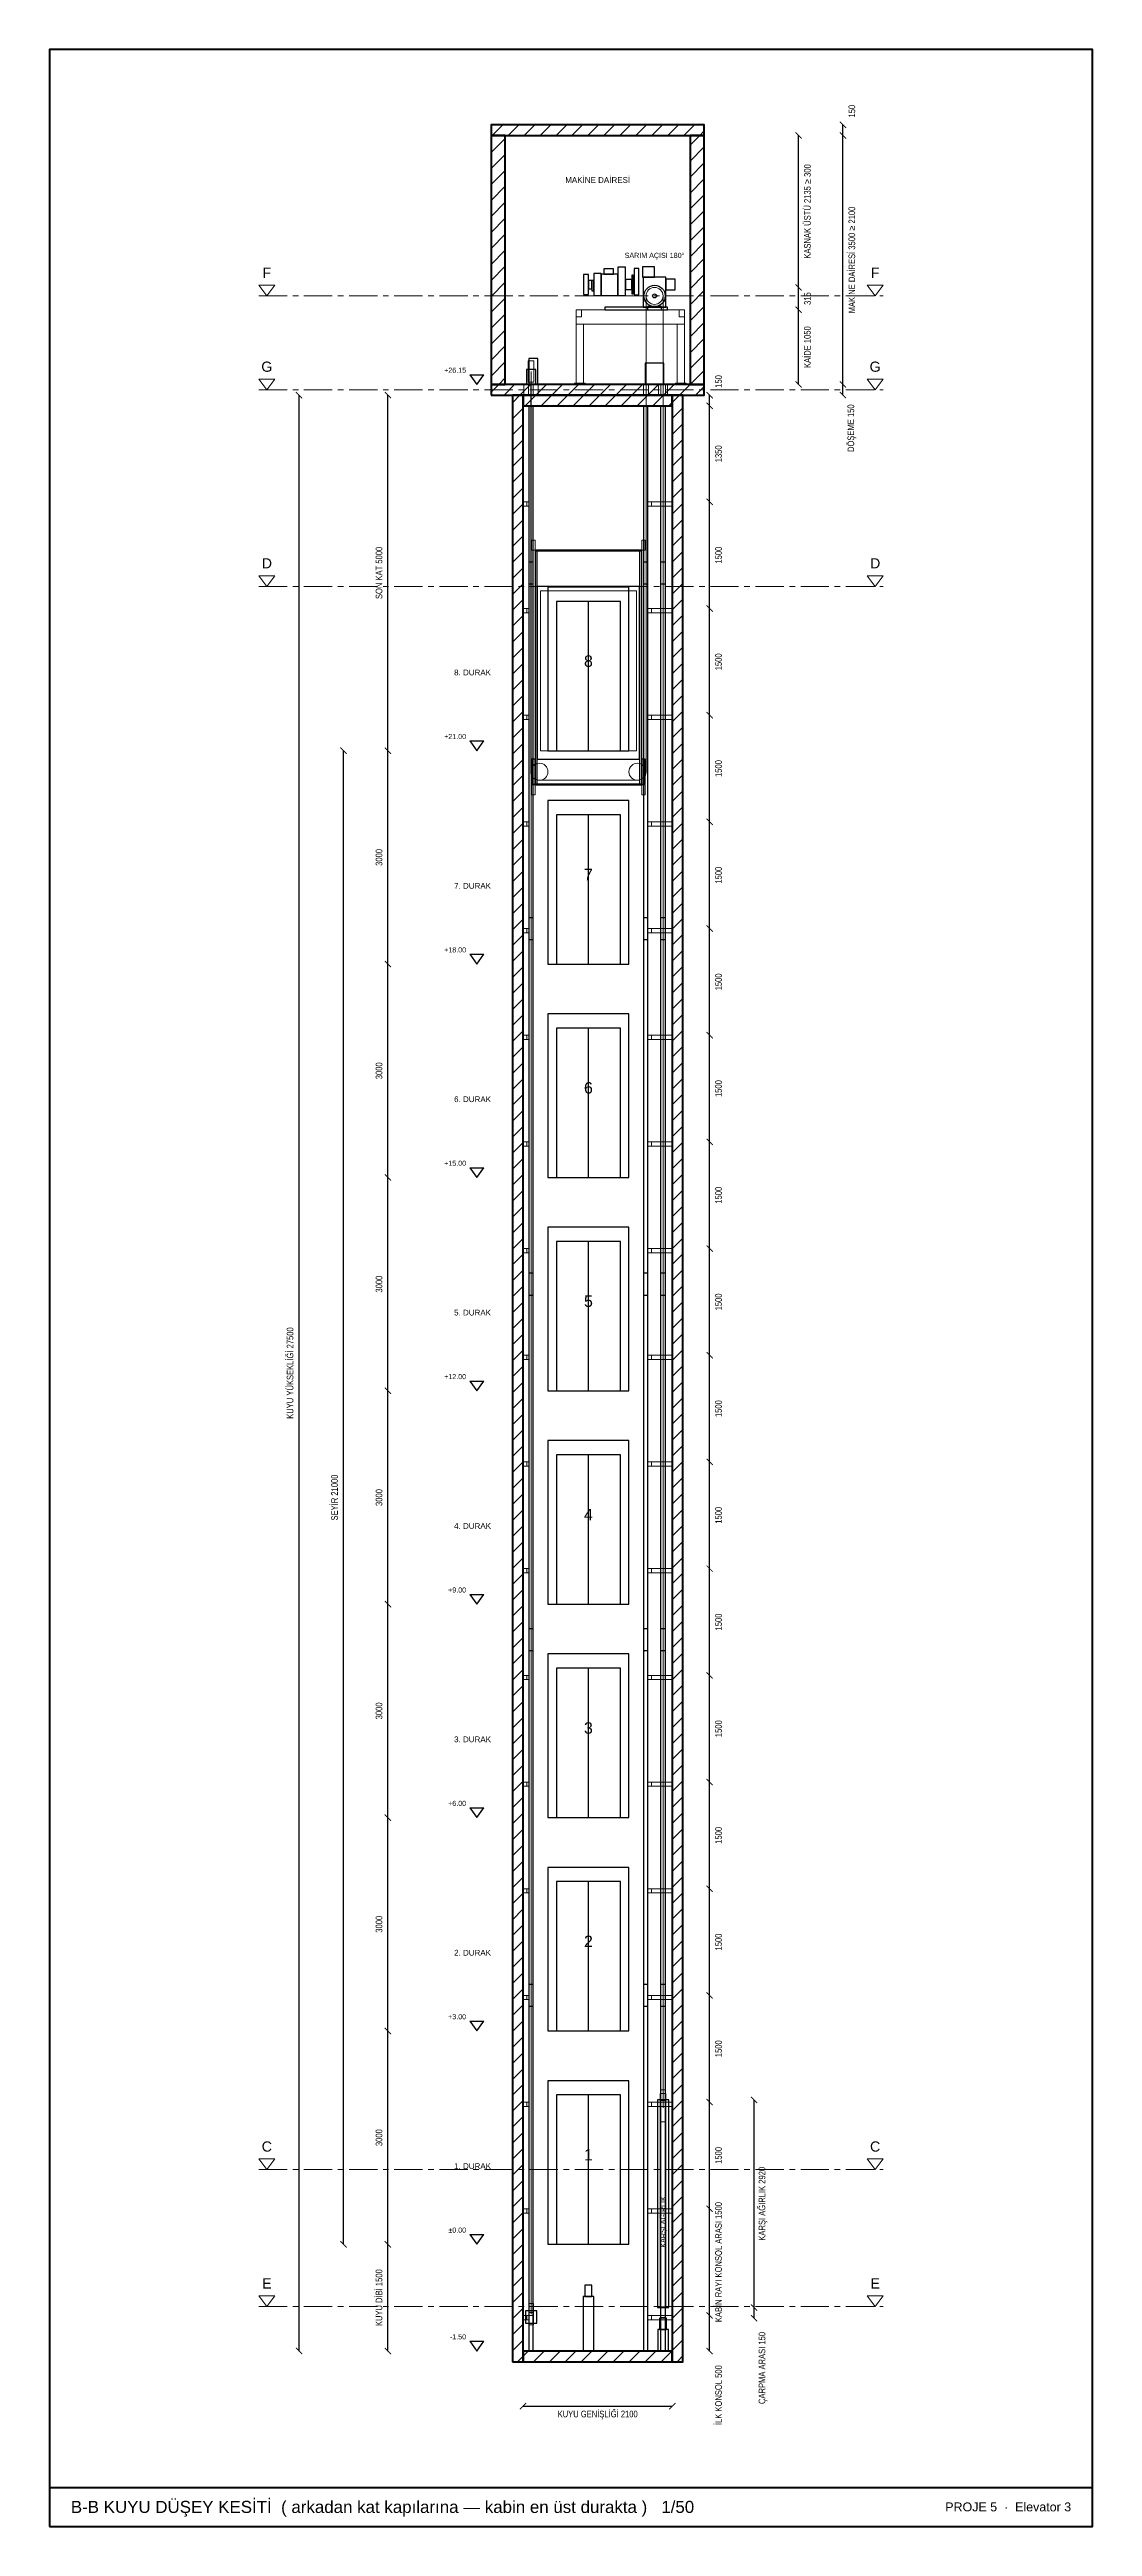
# Model space of a CAD drawing. Header units: millimetres. Extents: x -6659 to 8009, y -3967 to 30859.
import ezdxf
from ezdxf.enums import TextEntityAlignment as Align

# ---------------------------------------------------------------- set-up
doc = ezdxf.new("R2010")
doc.units = ezdxf.units.MM
doc.linetypes.add('CENTER', pattern=[5.08, 3.175, -0.635, 0.635, -0.635])
doc.linetypes.add('DASHED', pattern=[1.524, 1.27, -0.254])
for name, color, linetype, lineweight in [('AGIRLIK', 30, 'Continuous', 30), ('BAGLANTI', 8, 'Continuous', 25), ('CERCEVE', 7, 'Continuous', 40), ('GIZLI', 8, 'DASHED', 13), ('HALAT', 6, 'Continuous', 18), ('KABIN', 7, 'Continuous', 30), ('KABIN-IC', 6, 'Continuous', 20), ('KAPI', 30, 'Continuous', 30), ('KASNAK', 90, 'Continuous', 20), ('KONSOL', 3, 'Continuous', 18), ('KUYU-DUVAR', 7, 'Continuous', 50), ('KUYU-IC', 7, 'Continuous', 25), ('MAKINE', 5, 'Continuous', 30), ('OLCU', 5, 'Continuous', 13), ('PATEN', 200, 'Continuous', 20), ('RAY', 3, 'Continuous', 25), ('SASE', 6, 'Continuous', 30), ('SEVIYE', 2, 'Continuous', 13), ('TAMPON', 200, 'Continuous', 25), ('TARAMA', 8, 'Continuous', 13), ('YAZI', 7, 'Continuous', 0)]:
    doc.layers.add(name, color=color, linetype=linetype, lineweight=lineweight)
doc.styles.add('ASANSOR', font='arial.ttf')
doc.styles.add('OpenSansCondensed-Light', font='OpenSansCondensed-Light.ttf')
doc.dimstyles.new('EZDXF', dxfattribs={"dimtxt": 0.25, "dimasz": 0.175, "dimexe": 0.375, "dimexo": 0.125, "dimgap": 0.1, "dimtad": 1, "dimlfac": 100, "dimzin": 12, "dimdsep": 46, "dimtxsty": 'OpenSansCondensed-Light', "dimblk": 'ARCHTICK', "dimcen": 2.5, "dimazin": 3, "dimtfac": 0.5, "dimtmove": 2, "dimatfit": 3})

# ---------------------------------------------------------------- blocks, each defined once
blk = doc.blocks.new('_ARCHTICK')
at = {"color": 0, "linetype": 'BYBLOCK', "const_width": 0.15}
blk.add_lwpolyline([(-0.5, -0.5), (0.5, 0.5)], dxfattribs=at)

msp = doc.modelspace()

# ---------------------------------------------------------------- hatches: boundary and pattern name
at = {"layer": 'TARAMA'}
h = msp.add_hatch(dxfattribs=at)
h.set_pattern_fill('ANSI31', scale=50)
h.paths.add_polyline_path([(-450, 29650), (2550, 29650), (2550, 29800), (-450, 29800)])
h = msp.add_hatch(dxfattribs=at)
h.set_pattern_fill('ANSI31', scale=50)
h.paths.add_polyline_path([(-450, 26150), (-250, 26150), (-250, 29650), (-450, 29650)])
h = msp.add_hatch(dxfattribs=at)
h.set_pattern_fill('ANSI31', scale=50)
h.paths.add_polyline_path([(2350, 26150), (2550, 26150), (2550, 29650), (2350, 29650)])
h = msp.add_hatch(dxfattribs=at)
h.set_pattern_fill('ANSI31', scale=50)
h.paths.add_polyline_path([(-450, 26000), (2550, 26000), (2550, 26150), (-450, 26150)])
h = msp.add_hatch(dxfattribs=at)
h.set_pattern_fill('ANSI31', scale=50)
h.paths.add_polyline_path([(-150, -1650), (0, -1650), (0, 26000), (-150, 26000)])
h = msp.add_hatch(dxfattribs=at)
h.set_pattern_fill('ANSI31', scale=50)
h.paths.add_polyline_path([(0, 25850), (2100, 25850), (2100, 26000), (0, 26000)])
h = msp.add_hatch(dxfattribs=at)
h.set_pattern_fill('ANSI31', scale=50)
h.paths.add_polyline_path([(2100, -1650), (2250, -1650), (2250, 26000), (2100, 26000)])
h = msp.add_hatch(dxfattribs=at)
h.set_pattern_fill('ANSI31', scale=50)
h.paths.add_polyline_path([(0, -1650), (2100, -1650), (2100, -1500), (0, -1500)])

# ---------------------------------------------------------------- linework, layer by layer
at = {"layer": 'AGIRLIK', "ltscale": 125}
for points in [[(1890, -890), (2050, -890), (2050, 2030), (1890, 2030)], [(1930, -880), (2010, -880), (2010, 2020), (1930, 2020)]]:
    msp.add_lwpolyline(points, close=True, dxfattribs=at)
at = {"layer": 'BAGLANTI', "ltscale": 125}
for points in [[(83, 26150), (210, 26150), (210, 26515), (83, 26515)], [(1718, 26150), (1982, 26150), (1982, 26448), (1718, 26448)]]:
    msp.add_lwpolyline(points, close=True, dxfattribs=at)
at = {"layer": 'CERCEVE', "ltscale": 125}
msp.add_line((-6658.75, -3417), (8008.75, -3417), dxfattribs=at)
msp.add_lwpolyline([(-6658.75, -3967), (8008.75, -3967), (8008.75, 30859), (-6658.75, 30859)], close=True, dxfattribs=at)
at = {"layer": 'GIZLI', "ltscale": 125}
for points in [[(14, 26000), (214, 26000), (214, 26150), (14, 26150)], [(14, 26000), (214, 26000), (214, 26150), (14, 26150)], [(76.75, 26000), (143.25, 26000), (143.25, 26150), (76.75, 26150)], [(1696.75, 26000), (1763.25, 26000), (1763.25, 26150), (1696.75, 26150)], [(1905.55, 26000), (2034.45, 26000), (2034.45, 26150), (1905.55, 26150)], [(1936.75, 26000), (2003.25, 26000), (2003.25, 26150), (1936.75, 26150)], [(470, 21000), (1370, 21000), (1370, 23100), (470, 23100)]]:
    msp.add_lwpolyline(points, close=True, dxfattribs=at)
at = {"layer": 'HALAT', "ltscale": 125}
for p, q in [((1730, 20705), (1730, 27395)), ((1970, 27395), (1970, 1920)), ((110, 20705), (110, 26150)), ((114, 26333), (114, -980)), ((114, 26333), (114, -980)), ((1970, 1920), (1970, 26150)), ((230, 20585), (1610, 20585))]:
    msp.add_line(p, q, dxfattribs=at)
at = {"layer": 'KABIN', "ltscale": 125}
msp.add_lwpolyline([(200, 20880), (1640, 20880), (1640, 23310), (200, 23310)], close=True, dxfattribs=at)
at = {"layer": 'KABIN-IC', "ltscale": 125}
msp.add_lwpolyline([(245, 21000), (1595, 21000), (1595, 23250), (245, 23250)], close=True, dxfattribs=at)
at = {"layer": 'KAPI', "ltscale": 125}
for p, q in [((920, 21000), (920, 23100)), ((920, 18000), (920, 20100)), ((920, 15000), (920, 17100)), ((920, 12000), (920, 14100)), ((920, 9000), (920, 11100)), ((920, 6000), (920, 8100)), ((920, 3000), (920, 5100)), ((920, 0), (920, 2100))]:
    msp.add_line(p, q, dxfattribs=at)
for points in [[(350, 21000), (1490, 21000), (1490, 23300), (350, 23300)], [(470, 21000), (1370, 21000), (1370, 23100), (470, 23100)], [(350, 18000), (1490, 18000), (1490, 20300), (350, 20300)], [(470, 18000), (1370, 18000), (1370, 20100), (470, 20100)], [(350, 15000), (1490, 15000), (1490, 17300), (350, 17300)], [(470, 15000), (1370, 15000), (1370, 17100), (470, 17100)], [(350, 12000), (1490, 12000), (1490, 14300), (350, 14300)], [(470, 12000), (1370, 12000), (1370, 14100), (470, 14100)], [(350, 9000), (1490, 9000), (1490, 11300), (350, 11300)], [(470, 9000), (1370, 9000), (1370, 11100), (470, 11100)], [(350, 6000), (1490, 6000), (1490, 8300), (350, 8300)], [(470, 6000), (1370, 6000), (1370, 8100), (470, 8100)], [(350, 3000), (1490, 3000), (1490, 5300), (350, 5300)], [(470, 3000), (1370, 3000), (1370, 5100), (470, 5100)], [(350, 0), (1490, 0), (1490, 2300), (350, 2300)], [(470, 0), (1370, 0), (1370, 2100), (470, 2100)]]:
    msp.add_lwpolyline(points, close=True, dxfattribs=at)
at = {"layer": 'KASNAK', "ltscale": 125}
for points in [[(74, 26183), (154, 26183), (154, 26483), (74, 26483)], [(1930, 1720), (2010, 1720), (2010, 2120), (1930, 2120)], [(81.5, -1130), (146.5, -1130), (146.5, -830), (81.5, -830)]]:
    msp.add_lwpolyline(points, close=True, dxfattribs=at)
for centre in [(1850, 27395), (230, 20705), (1610, 20705)]:
    msp.add_circle(centre, 120, dxfattribs=at)
at = {"layer": 'KONSOL', "ltscale": 125}
for points in [[(750, 27000), (2270, 27000), (2270, 27200), (750, 27200)], [(750, 27100), (825, 27100), (825, 27200), (750, 27200)], [(750, 27000), (2270, 27000), (2270, 27200), (750, 27200)], [(2195, 27100), (2270, 27100), (2270, 27200), (2195, 27200)], [(750, 26170), (850, 26170), (850, 27000), (750, 27000)], [(750, 26170), (850, 26170), (850, 27000), (750, 27000)], [(2170, 26170), (2270, 26170), (2270, 27000), (2170, 27000)], [(2170, 26170), (2270, 26170), (2270, 27000), (2170, 27000)], [(725, 26150), (875, 26150), (875, 26170), (725, 26170)], [(725, 26150), (875, 26150), (875, 26170), (725, 26170)], [(2145, 26150), (2295, 26150), (2295, 26170), (2145, 26170)], [(2145, 26150), (2295, 26150), (2295, 26170), (2145, 26170)], [(0, 24440), (55, 24440), (55, 24500), (0, 24500)], [(55, 24440), (83, 24440), (83, 24500), (55, 24500)], [(1757, 24440), (1807, 24440), (1807, 24500), (1757, 24500)], [(1807, 24440), (1940, 24440), (1940, 24500), (1807, 24500)], [(1807, 24440), (1940, 24440), (1940, 24500), (1807, 24500)], [(1940, 24440), (2100, 24440), (2100, 24500), (1940, 24500)], [(1940, 24440), (2100, 24440), (2100, 24500), (1940, 24500)], [(0, 22940), (55, 22940), (55, 23000), (0, 23000)], [(55, 22940), (83, 22940), (83, 23000), (55, 23000)], [(1757, 22940), (1807, 22940), (1807, 23000), (1757, 23000)], [(1807, 22940), (1940, 22940), (1940, 23000), (1807, 23000)], [(1807, 22940), (1940, 22940), (1940, 23000), (1807, 23000)], [(1940, 22940), (2100, 22940), (2100, 23000), (1940, 23000)], [(1940, 22940), (2100, 22940), (2100, 23000), (1940, 23000)], [(0, 21440), (55, 21440), (55, 21500), (0, 21500)], [(55, 21440), (83, 21440), (83, 21500), (55, 21500)], [(1757, 21440), (1807, 21440), (1807, 21500), (1757, 21500)], [(1807, 21440), (1940, 21440), (1940, 21500), (1807, 21500)], [(1807, 21440), (1940, 21440), (1940, 21500), (1807, 21500)], [(1940, 21440), (2100, 21440), (2100, 21500), (1940, 21500)], [(1940, 21440), (2100, 21440), (2100, 21500), (1940, 21500)], [(0, 19940), (55, 19940), (55, 20000), (0, 20000)], [(55, 19940), (83, 19940), (83, 20000), (55, 20000)], [(1757, 19940), (1807, 19940), (1807, 20000), (1757, 20000)], [(1807, 19940), (1940, 19940), (1940, 20000), (1807, 20000)], [(1807, 19940), (1940, 19940), (1940, 20000), (1807, 20000)], [(1940, 19940), (2100, 19940), (2100, 20000), (1940, 20000)], [(1940, 19940), (2100, 19940), (2100, 20000), (1940, 20000)], [(0, 18440), (55, 18440), (55, 18500), (0, 18500)], [(55, 18440), (83, 18440), (83, 18500), (55, 18500)], [(1757, 18440), (1807, 18440), (1807, 18500), (1757, 18500)], [(1807, 18440), (1940, 18440), (1940, 18500), (1807, 18500)], [(1807, 18440), (1940, 18440), (1940, 18500), (1807, 18500)], [(1940, 18440), (2100, 18440), (2100, 18500), (1940, 18500)], [(1940, 18440), (2100, 18440), (2100, 18500), (1940, 18500)], [(0, 16940), (55, 16940), (55, 17000), (0, 17000)], [(55, 16940), (83, 16940), (83, 17000), (55, 17000)], [(1757, 16940), (1807, 16940), (1807, 17000), (1757, 17000)], [(1807, 16940), (1940, 16940), (1940, 17000), (1807, 17000)], [(1807, 16940), (1940, 16940), (1940, 17000), (1807, 17000)], [(1940, 16940), (2100, 16940), (2100, 17000), (1940, 17000)], [(1940, 16940), (2100, 16940), (2100, 17000), (1940, 17000)], [(0, 15440), (55, 15440), (55, 15500), (0, 15500)], [(55, 15440), (83, 15440), (83, 15500), (55, 15500)], [(1757, 15440), (1807, 15440), (1807, 15500), (1757, 15500)], [(1807, 15440), (1940, 15440), (1940, 15500), (1807, 15500)], [(1807, 15440), (1940, 15440), (1940, 15500), (1807, 15500)], [(1940, 15440), (2100, 15440), (2100, 15500), (1940, 15500)], [(1940, 15440), (2100, 15440), (2100, 15500), (1940, 15500)], [(0, 13940), (55, 13940), (55, 14000), (0, 14000)], [(55, 13940), (83, 13940), (83, 14000), (55, 14000)], [(1757, 13940), (1807, 13940), (1807, 14000), (1757, 14000)], [(1807, 13940), (1940, 13940), (1940, 14000), (1807, 14000)], [(1807, 13940), (1940, 13940), (1940, 14000), (1807, 14000)], [(1940, 13940), (2100, 13940), (2100, 14000), (1940, 14000)], [(1940, 13940), (2100, 13940), (2100, 14000), (1940, 14000)], [(0, 12440), (55, 12440), (55, 12500), (0, 12500)], [(55, 12440), (83, 12440), (83, 12500), (55, 12500)], [(1757, 12440), (1807, 12440), (1807, 12500), (1757, 12500)], [(1807, 12440), (1940, 12440), (1940, 12500), (1807, 12500)], [(1807, 12440), (1940, 12440), (1940, 12500), (1807, 12500)], [(1940, 12440), (2100, 12440), (2100, 12500), (1940, 12500)], [(1940, 12440), (2100, 12440), (2100, 12500), (1940, 12500)], [(0, 10940), (55, 10940), (55, 11000), (0, 11000)], [(55, 10940), (83, 10940), (83, 11000), (55, 11000)], [(1757, 10940), (1807, 10940), (1807, 11000), (1757, 11000)], [(1807, 10940), (1940, 10940), (1940, 11000), (1807, 11000)], [(1807, 10940), (1940, 10940), (1940, 11000), (1807, 11000)], [(1940, 10940), (2100, 10940), (2100, 11000), (1940, 11000)], [(1940, 10940), (2100, 10940), (2100, 11000), (1940, 11000)], [(0, 9440), (55, 9440), (55, 9500), (0, 9500)], [(55, 9440), (83, 9440), (83, 9500), (55, 9500)], [(1757, 9440), (1807, 9440), (1807, 9500), (1757, 9500)], [(1807, 9440), (1940, 9440), (1940, 9500), (1807, 9500)], [(1807, 9440), (1940, 9440), (1940, 9500), (1807, 9500)], [(1940, 9440), (2100, 9440), (2100, 9500), (1940, 9500)], [(1940, 9440), (2100, 9440), (2100, 9500), (1940, 9500)], [(0, 7940), (55, 7940), (55, 8000), (0, 8000)], [(55, 7940), (83, 7940), (83, 8000), (55, 8000)], [(1757, 7940), (1807, 7940), (1807, 8000), (1757, 8000)], [(1807, 7940), (1940, 7940), (1940, 8000), (1807, 8000)], [(1807, 7940), (1940, 7940), (1940, 8000), (1807, 8000)], [(1940, 7940), (2100, 7940), (2100, 8000), (1940, 8000)], [(1940, 7940), (2100, 7940), (2100, 8000), (1940, 8000)], [(0, 6440), (55, 6440), (55, 6500), (0, 6500)], [(55, 6440), (83, 6440), (83, 6500), (55, 6500)], [(1757, 6440), (1807, 6440), (1807, 6500), (1757, 6500)], [(1807, 6440), (1940, 6440), (1940, 6500), (1807, 6500)], [(1807, 6440), (1940, 6440), (1940, 6500), (1807, 6500)], [(1940, 6440), (2100, 6440), (2100, 6500), (1940, 6500)], [(1940, 6440), (2100, 6440), (2100, 6500), (1940, 6500)], [(0, 4940), (55, 4940), (55, 5000), (0, 5000)], [(55, 4940), (83, 4940), (83, 5000), (55, 5000)], [(1757, 4940), (1807, 4940), (1807, 5000), (1757, 5000)], [(1807, 4940), (1940, 4940), (1940, 5000), (1807, 5000)], [(1807, 4940), (1940, 4940), (1940, 5000), (1807, 5000)], [(1940, 4940), (2100, 4940), (2100, 5000), (1940, 5000)], [(1940, 4940), (2100, 4940), (2100, 5000), (1940, 5000)], [(0, 3440), (55, 3440), (55, 3500), (0, 3500)], [(55, 3440), (83, 3440), (83, 3500), (55, 3500)], [(1757, 3440), (1807, 3440), (1807, 3500), (1757, 3500)], [(1807, 3440), (1940, 3440), (1940, 3500), (1807, 3500)], [(1807, 3440), (1940, 3440), (1940, 3500), (1807, 3500)], [(1940, 3440), (2100, 3440), (2100, 3500), (1940, 3500)], [(1940, 3440), (2100, 3440), (2100, 3500), (1940, 3500)], [(0, 1940), (55, 1940), (55, 2000), (0, 2000)], [(55, 1940), (83, 1940), (83, 2000), (55, 2000)], [(1757, 1940), (1807, 1940), (1807, 2000), (1757, 2000)], [(1807, 1940), (1940, 1940), (1940, 2000), (1807, 2000)], [(1807, 1940), (1940, 1940), (1940, 2000), (1807, 2000)], [(1940, 1940), (2100, 1940), (2100, 2000), (1940, 2000)], [(1940, 1940), (2100, 1940), (2100, 2000), (1940, 2000)], [(0, 440), (55, 440), (55, 500), (0, 500)], [(55, 440), (83, 440), (83, 500), (55, 500)], [(1757, 440), (1807, 440), (1807, 500), (1757, 500)], [(1807, 440), (1940, 440), (1940, 500), (1807, 500)], [(1807, 440), (1940, 440), (1940, 500), (1807, 500)], [(1940, 440), (2100, 440), (2100, 500), (1940, 500)], [(1940, 440), (2100, 440), (2100, 500), (1940, 500)], [(0, -1060), (55, -1060), (55, -1000), (0, -1000)], [(55, -1060), (83, -1060), (83, -1000), (55, -1000)], [(81.5, -1000), (146.5, -1000), (146.5, -960), (81.5, -960)], [(1757, -1060), (1807, -1060), (1807, -1000), (1757, -1000)], [(1807, -1060), (1940, -1060), (1940, -1000), (1807, -1000)], [(1807, -1060), (1940, -1060), (1940, -1000), (1807, -1000)], [(1940, -1060), (2100, -1060), (2100, -1000), (1940, -1000)], [(1940, -1060), (2100, -1060), (2100, -1000), (1940, -1000)]]:
    msp.add_lwpolyline(points, close=True, dxfattribs=at)
at = {"layer": 'KUYU-DUVAR', "ltscale": 125}
for points in [[(-450, 29650), (2550, 29650), (2550, 29800), (-450, 29800)], [(-450, 26150), (-250, 26150), (-250, 29650), (-450, 29650)], [(2350, 26150), (2550, 26150), (2550, 29650), (2350, 29650)], [(-450, 26000), (2550, 26000), (2550, 26150), (-450, 26150)], [(-150, -1650), (0, -1650), (0, 26000), (-150, 26000)], [(0, 25850), (2100, 25850), (2100, 26000), (0, 26000)], [(2100, -1650), (2250, -1650), (2250, 26000), (2100, 26000)], [(0, -1650), (2100, -1650), (2100, -1500), (0, -1500)]]:
    msp.add_lwpolyline(points, close=True, dxfattribs=at)
at = {"layer": 'KUYU-IC', "ltscale": 125}
for p, q in [((-750, 26287.5), (-550, 26287.5)), ((-750, 26287.5), (-650, 26150)), ((-650, 26150), (-550, 26287.5)), ((-750, 21137.5), (-550, 21137.5)), ((-750, 21137.5), (-650, 21000)), ((-650, 21000), (-550, 21137.5)), ((-750, 18137.5), (-550, 18137.5)), ((-750, 18137.5), (-650, 18000)), ((-650, 18000), (-550, 18137.5)), ((-750, 15137.5), (-550, 15137.5)), ((-750, 15137.5), (-650, 15000)), ((-650, 15000), (-550, 15137.5)), ((-750, 12137.5), (-550, 12137.5)), ((-750, 12137.5), (-650, 12000)), ((-650, 12000), (-550, 12137.5)), ((-750, 9137.5), (-550, 9137.5)), ((-750, 9137.5), (-650, 9000)), ((-650, 9000), (-550, 9137.5)), ((-750, 6137.5), (-550, 6137.5)), ((-750, 6137.5), (-650, 6000)), ((-650, 6000), (-550, 6137.5)), ((-750, 3137.5), (-550, 3137.5)), ((-750, 3137.5), (-650, 3000)), ((-650, 3000), (-550, 3137.5)), ((-750, 137.5), (-550, 137.5)), ((-750, 137.5), (-650, 0)), ((-650, 0), (-550, 137.5)), ((-750, -1362.5), (-550, -1362.5)), ((-750, -1362.5), (-650, -1500)), ((-650, -1500), (-550, -1362.5))]:
    msp.add_line(p, q, dxfattribs=at)
at = {"layer": 'MAKINE', "ltscale": 125}
for points in [[(850, 27415), (920, 27415), (920, 27695), (850, 27695)], [(920, 27495.5), (970, 27495.5), (970, 27610.5), (920, 27610.5)], [(970, 27464.5), (995, 27464.5), (995, 27609.5), (970, 27609.5)], [(995, 27400), (1100, 27400), (1100, 27710), (995, 27710)], [(1100, 27403), (1335, 27403), (1335, 27703), (1100, 27703)], [(1135, 27700), (1275, 27700), (1275, 27775), (1135, 27775)], [(1335, 27400), (1440, 27400), (1440, 27800), (1335, 27800)], [(1440, 27485), (1530, 27485), (1530, 27625), (1440, 27625)], [(1530, 27425), (1550, 27425), (1550, 27685), (1530, 27685)], [(1565, 27410), (1630, 27410), (1630, 27780), (1565, 27780)], [(1680, 27657), (1850, 27657), (1850, 27805), (1680, 27805)], [(1690, 27235), (2010, 27235), (2010, 27657), (1690, 27657)], [(2010, 27480), (2140, 27480), (2140, 27630), (2010, 27630)], [(1150, 27200), (2030, 27200), (2030, 27235), (1150, 27235)], [(1750, 27200), (1950, 27200), (1950, 27245), (1750, 27245)], [(49, 26150), (179, 26150), (179, 26362), (49, 26362)], [(34, -1110), (194, -1110), (194, -935), (34, -935)]]:
    msp.add_lwpolyline(points, close=True, dxfattribs=at)
for radius in [150, 27.5]:
    msp.add_circle((1850, 27395), radius, dxfattribs=at)
at = {"layer": 'PATEN', "ltscale": 125}
for points in [[(120, 23820), (170, 23820), (170, 23960), (120, 23960)], [(1670, 23820), (1720, 23820), (1720, 23960), (1670, 23960)], [(120, 20380), (170, 20380), (170, 20520), (120, 20520)], [(1670, 20380), (1720, 20380), (1720, 20520), (1670, 20520)], [(1935, 2030), (2005, 2030), (2005, 2170), (1935, 2170)], [(1935, 2030), (2005, 2030), (2005, 2170), (1935, 2170)], [(1935, -1030), (2005, -1030), (2005, -890), (1935, -890)], [(1935, -1030), (2005, -1030), (2005, -890), (1935, -890)]]:
    msp.add_lwpolyline(points, close=True, dxfattribs=at)
at = {"layer": 'RAY', "ltscale": 125}
for points in [[(83, -1500), (145, -1500), (145, 25850), (83, 25850)], [(1695, -1500), (1757, -1500), (1757, 25850), (1695, 25850)], [(1935, -1500), (2005, -1500), (2005, 25850), (1935, 25850)], [(1935, -1500), (2005, -1500), (2005, 25850), (1935, 25850)], [(83, 23347.5), (145, 23347.5), (145, 23652.5), (83, 23652.5)], [(1695, 23347.5), (1757, 23347.5), (1757, 23652.5), (1695, 23652.5)], [(1935, 23347.5), (2005, 23347.5), (2005, 23652.5), (1935, 23652.5)], [(1935, 23347.5), (2005, 23347.5), (2005, 23652.5), (1935, 23652.5)], [(83, 18347.5), (145, 18347.5), (145, 18652.5), (83, 18652.5)], [(1695, 18347.5), (1757, 18347.5), (1757, 18652.5), (1695, 18652.5)], [(1935, 18347.5), (2005, 18347.5), (2005, 18652.5), (1935, 18652.5)], [(1935, 18347.5), (2005, 18347.5), (2005, 18652.5), (1935, 18652.5)], [(83, 13347.5), (145, 13347.5), (145, 13652.5), (83, 13652.5)], [(1695, 13347.5), (1757, 13347.5), (1757, 13652.5), (1695, 13652.5)], [(1935, 13347.5), (2005, 13347.5), (2005, 13652.5), (1935, 13652.5)], [(1935, 13347.5), (2005, 13347.5), (2005, 13652.5), (1935, 13652.5)], [(83, 8347.5), (145, 8347.5), (145, 8652.5), (83, 8652.5)], [(1695, 8347.5), (1757, 8347.5), (1757, 8652.5), (1695, 8652.5)], [(1935, 8347.5), (2005, 8347.5), (2005, 8652.5), (1935, 8652.5)], [(1935, 8347.5), (2005, 8347.5), (2005, 8652.5), (1935, 8652.5)], [(83, 3347.5), (145, 3347.5), (145, 3652.5), (83, 3652.5)], [(1695, 3347.5), (1757, 3347.5), (1757, 3652.5), (1695, 3652.5)], [(1935, 3347.5), (2005, 3347.5), (2005, 3652.5), (1935, 3652.5)], [(1935, 3347.5), (2005, 3347.5), (2005, 3652.5), (1935, 3652.5)]]:
    msp.add_lwpolyline(points, close=True, dxfattribs=at)
at = {"layer": 'SASE', "ltscale": 125}
for points in [[(170, 20520), (200, 20520), (200, 23820), (170, 23820)], [(170, 23810), (1670, 23810), (1670, 23820), (170, 23820)], [(1640, 20520), (1670, 20520), (1670, 23820), (1640, 23820)], [(120, 20530), (170, 20530), (170, 20880), (120, 20880)], [(1670, 20530), (1720, 20530), (1720, 20880), (1670, 20880)], [(170, 20520), (1670, 20520), (1670, 20530), (170, 20530)]]:
    msp.add_lwpolyline(points, close=True, dxfattribs=at)
at = {"layer": 'SEVIYE', "ltscale": 125}
for p, q in [((-3715, 27545), (-3490, 27545)), ((-3715, 27545), (-3602.5, 27395)), ((-3602.5, 27395), (-3490, 27545)), ((4840, 27545), (5065, 27545)), ((4840, 27545), (4952.5, 27395)), ((4952.5, 27395), (5065, 27545)), ((-3715, 26225), (-3490, 26225)), ((-3715, 26225), (-3602.5, 26075)), ((-3602.5, 26075), (-3490, 26225)), ((4840, 26225), (5065, 26225)), ((4840, 26225), (4952.5, 26075)), ((4952.5, 26075), (5065, 26225)), ((-3715, 23460), (-3490, 23460)), ((-3715, 23460), (-3602.5, 23310)), ((-3602.5, 23310), (-3490, 23460)), ((4840, 23460), (5065, 23460)), ((4840, 23460), (4952.5, 23310)), ((4952.5, 23310), (5065, 23460)), ((-3715, 1200), (-3490, 1200)), ((-3715, 1200), (-3602.5, 1050)), ((-3602.5, 1050), (-3490, 1200)), ((4840, 1200), (5065, 1200)), ((4840, 1200), (4952.5, 1050)), ((4952.5, 1050), (5065, 1200)), ((-3715, -725), (-3490, -725)), ((-3715, -725), (-3602.5, -875)), ((-3602.5, -875), (-3490, -725)), ((4840, -725), (5065, -725)), ((4840, -725), (4952.5, -875)), ((4952.5, -875), (5065, -725))]:
    msp.add_line(p, q, dxfattribs=at)
at = {"layer": 'SEVIYE', "linetype": 'CENTER', "ltscale": 125}
for p, q in [((-3715, 27395), (5065, 27395)), ((-3715, 26075), (5065, 26075)), ((-3715, 23310), (5065, 23310)), ((-3715, 1050), (5065, 1050)), ((-3715, -875), (5065, -875))]:
    msp.add_line(p, q, dxfattribs=at)
at = {"layer": 'TAMPON', "ltscale": 125}
for points in [[(870, -736), (970, -736), (970, -576), (870, -576)], [(845, -1500), (995, -1500), (995, -736), (845, -736)], [(1920, -1200), (2020, -1200), (2020, -1040), (1920, -1040)], [(1895, -1500), (2045, -1500), (2045, -1200), (1895, -1200)]]:
    msp.add_lwpolyline(points, close=True, dxfattribs=at)
at = {"layer": 'TARAMA', "ltscale": 125}
for points in [[(-450, 29650), (2550, 29650), (2550, 29800), (-450, 29800)], [(-450, 26150), (-250, 26150), (-250, 29650), (-450, 29650)], [(2350, 26150), (2550, 26150), (2550, 29650), (2350, 29650)], [(-450, 26000), (2550, 26000), (2550, 26150), (-450, 26150)], [(-150, -1650), (0, -1650), (0, 26000), (-150, 26000)], [(0, 25850), (2100, 25850), (2100, 26000), (0, 26000)], [(2100, -1650), (2250, -1650), (2250, 26000), (2100, 26000)], [(0, -1650), (2100, -1650), (2100, -1500), (0, -1500)]]:
    msp.add_lwpolyline(points, close=True, dxfattribs=at)

# ---------------------------------------------------------------- texts
at = {"layer": 'CERCEVE', "style": 'ASANSOR'}
msp.add_text('B-B KUYU DÜŞEY KESİTİ  ( arkadan kat kapılarına — kabin en üst durakta )   1/50', height=170.05, dxfattribs=at).set_placement((-6358.75, -3692), align=Align.MIDDLE_LEFT)
msp.add_text('PROJE 5  ·  Elevator 3', height=125.3, dxfattribs=at).set_placement((7708.75, -3692), align=Align.MIDDLE_RIGHT)
at = {"layer": 'YAZI', "style": 'ASANSOR'}
for s, height, p in [('MAKİNE DAİRESİ', 80.55, (1050, 29025)), ('SARIM AÇISI 180°', 71.6, (1850, 27965)), ('F', 143.2, (-3602.5, 27720)), ('F', 143.2, (4952.5, 27720)), ('G', 143.2, (-3602.5, 26400)), ('G', 143.2, (4952.5, 26400)), ('D', 143.2, (-3602.5, 23635)), ('D', 143.2, (4952.5, 23635)), ('8', 161.1, (920, 22260)), ('7', 161.1, (920, 19260)), ('6', 161.1, (920, 16260)), ('5', 161.1, (920, 13260)), ('4', 161.1, (920, 10260)), ('3', 161.1, (920, 7260)), ('2', 161.1, (920, 4260)), ('C', 143.2, (-3602.5, 1375)), ('C', 143.2, (4952.5, 1375)), ('1', 161.1, (920, 1260)), ('E', 143.2, (-3602.5, -550)), ('E', 143.2, (4952.5, -550))]:
    msp.add_text(s, height=height, dxfattribs=at).set_placement(p, align=Align.MIDDLE_CENTER)
for s, height, p in [('+26.15', 71.6, (-800, 26350)), ('8. DURAK', 80.55, (-450, 22100)), ('+21.00', 71.6, (-800, 21200)), ('7. DURAK', 80.55, (-450, 19100)), ('+18.00', 71.6, (-800, 18200)), ('6. DURAK', 80.55, (-450, 16100)), ('+15.00', 71.6, (-800, 15200)), ('5. DURAK', 80.55, (-450, 13100)), ('+12.00', 71.6, (-800, 12200)), ('4. DURAK', 80.55, (-450, 10100)), ('+9.00', 71.6, (-800, 9200)), ('3. DURAK', 80.55, (-450, 7100)), ('+6.00', 71.6, (-800, 6200)), ('2. DURAK', 80.55, (-450, 4100)), ('+3.00', 71.6, (-800, 3200)), ('1. DURAK', 80.55, (-450, 1100)), ('±0.00', 71.6, (-800, 200)), ('-1.50', 71.6, (-800, -1300))]:
    msp.add_text(s, height=height, dxfattribs=at).set_placement(p, align=Align.MIDDLE_RIGHT)
msp.add_text('KARŞI AĞIRLIK', height=71.6, rotation=90, dxfattribs=at).set_placement((1970, 315), align=Align.MIDDLE_CENTER)

# ---------------------------------------------------------------- dimensions: what is measured, and where the dimension line sits
at = {"layer": 'OLCU'}
for base, p1, p2, location, text in [((4500, 29650), (0, 29650), (0, 29800), (4625, 29992), '150'), ((3875, 27515), (0, 27515), (0, 29650), (4000, 28582.5), 'KASNAK ÜSTÜ 2135 ≥ 300'), ((4500, 26150), (0, 26150), (0, 29650), (4625, 27900), 'MAKİNE DAİRESİ 3500 ≥ 2100'), ((3875, 27200), (0, 27200), (0, 27515), (4000, 27357.5), '315'), ((3875, 26150), (0, 26150), (0, 27200), (4000, 26675), 'KAİDE 1050'), ((2625, 25850), (0, 25850), (0, 26000), (2750, 26192), '150'), ((4500, 26000), (0, 26000), (0, 26150), (4625, 25535), 'DÖŞEME 150'), ((-3150, -1500), (0, -1500), (0, 26000), (-3275, 12250), 'KUYU YÜKSEKLİĞİ 27500'), ((-1900, 21000), (0, 21000), (0, 26000), (-2025, 23500), 'SON KAT 5000'), ((2625, 24500), (0, 24500), (0, 25850), (2750, 25175), '1350'), ((2625, 23000), (0, 23000), (0, 24500), (2750, 23750), '1500'), ((2625, 21500), (0, 21500), (0, 23000), (2750, 22250), '1500'), ((2625, 20000), (0, 20000), (0, 21500), (2750, 20750), '1500'), ((-2525, 0), (0, 0), (0, 21000), (-2650, 10500), 'SEYİR 21000'), ((-1900, 18000), (0, 18000), (0, 21000), (-2025, 19500), '3000'), ((2625, 18500), (0, 18500), (0, 20000), (2750, 19250), '1500'), ((2625, 17000), (0, 17000), (0, 18500), (2750, 17750), '1500'), ((-1900, 15000), (0, 15000), (0, 18000), (-2025, 16500), '3000'), ((2625, 15500), (0, 15500), (0, 17000), (2750, 16250), '1500'), ((2625, 14000), (0, 14000), (0, 15500), (2750, 14750), '1500'), ((-1900, 12000), (0, 12000), (0, 15000), (-2025, 13500), '3000'), ((2625, 12500), (0, 12500), (0, 14000), (2750, 13250), '1500'), ((2625, 11000), (0, 11000), (0, 12500), (2750, 11750), '1500'), ((-1900, 9000), (0, 9000), (0, 12000), (-2025, 10500), '3000'), ((2625, 9500), (0, 9500), (0, 11000), (2750, 10250), '1500'), ((2625, 8000), (0, 8000), (0, 9500), (2750, 8750), '1500'), ((-1900, 6000), (0, 6000), (0, 9000), (-2025, 7500), '3000'), ((2625, 6500), (0, 6500), (0, 8000), (2750, 7250), '1500'), ((2625, 5000), (0, 5000), (0, 6500), (2750, 5750), '1500'), ((-1900, 3000), (0, 3000), (0, 6000), (-2025, 4500), '3000'), ((2625, 3500), (0, 3500), (0, 5000), (2750, 4250), '1500'), ((2625, 2000), (0, 2000), (0, 3500), (2750, 2750), '1500'), ((-1900, 0), (0, 0), (0, 3000), (-2025, 1500), '3000'), ((3250, -890), (0, -890), (0, 2030), (3375, 570), 'KARŞI AĞIRLIK 2920'), ((2625, 500), (0, 500), (0, 2000), (2750, 1250), '1500'), ((2625, -1000), (0, -1000), (0, 500), (2750, -250), 'KABİN RAYI KONSOL ARASI 1500'), ((-1900, -1500), (0, -1500), (0, 0), (-2025, -750), 'KUYU DİBİ 1500'), ((3250, -1040), (0, -1040), (0, -890), (3375, -1739), 'ÇARPMA ARASI 150'), ((2625, -1500), (0, -1500), (0, -1000), (2750, -2121), 'İLK KONSOL 500')]:
    msp.add_linear_dim(base=base, p1=p1, p2=p2, angle=90, location=location, text=text, text_rotation=90, dimstyle='EZDXF', override={"dimtxt": 93.08, "dimasz": 87.5, "dimexe": 75, "dimexo": 62.5, "dimgap": 37.5, "dimse1": 1, "dimse2": 1, "dimclrt": 5, "dimtmove": 2}, dxfattribs=at).render()
msp.add_linear_dim(base=(0, -2275), p1=(0, -1500), p2=(2100, -1500), location=(1050, -2400), text='KUYU GENİŞLİĞİ 2100', dimstyle='EZDXF', override={"dimtxt": 93.08, "dimasz": 87.5, "dimexe": 75, "dimexo": 62.5, "dimgap": 37.5, "dimse1": 1, "dimse2": 1, "dimclrt": 5, "dimtmove": 2}, dxfattribs=at).render()

doc.saveas('drawing.dxf')
